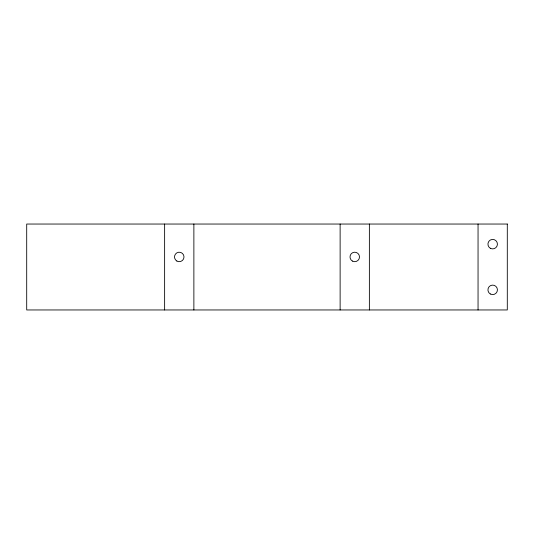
<?xml version="1.0" encoding="UTF-8"?>
<svg xmlns="http://www.w3.org/2000/svg" width="534" height="534" viewBox="0 0 534 534"><rect width="100%" height="100%" fill="white"/><g stroke="black" fill="none" stroke-linecap="round" stroke-linejoin="round"><path stroke-width="0.8" d="M478.05 224.04L478.05 309.96M369.374 224.04L369.374 309.96M340.125 224.04L340.125 309.96M193.875 224.04L193.875 309.96M164.626 224.04L164.626 309.96M507.3 224.04L26.7 224.04L26.7 309.96L507.3 309.96L507.3 224.04M176.874 261.059A4.753 4.753 0 0 0 184.003 256.947A4.753 4.753 0 0 0 176.874 252.829A4.753 4.753 0 0 0 176.874 261.059M352.373 261.059A4.753 4.753 0 0 0 359.502 256.947A4.753 4.753 0 0 0 352.373 252.829A4.753 4.753 0 0 0 352.373 261.059M490.299 248.263A4.753 4.753 0 0 0 497.428 244.151A4.753 4.753 0 0 0 490.299 240.033A4.753 4.753 0 0 0 490.299 248.263M490.299 293.967A4.753 4.753 0 0 0 497.428 289.849A4.753 4.753 0 0 0 490.299 285.737A4.753 4.753 0 0 0 490.299 293.967"/></g></svg>
